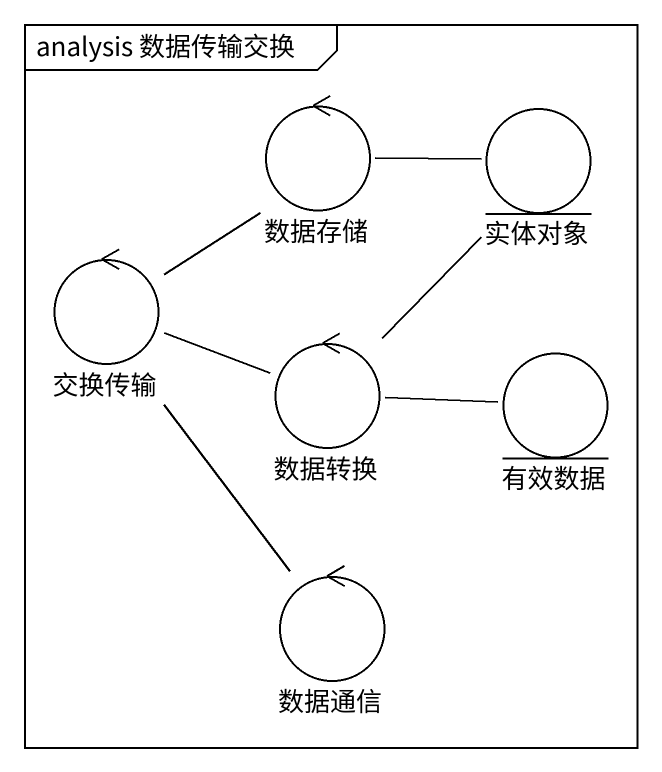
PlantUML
@startuml
mainframe analysis 数据传输交换
control 数据存储 #FFFFFF
entity 实体对象 #FFFFFF
control 交换传输 #FFFFFF
control 数据转换 #FFFFFF
entity 有效数据 #FFFFFF
control 数据通信 #FFFFFF
数据存储 -right- 实体对象
交换传输 -up- 数据存储
交换传输 -right- 数据转换
交换传输 -- 数据通信
数据转换 -up- 实体对象
数据转换 -right- 有效数据
@enduml
